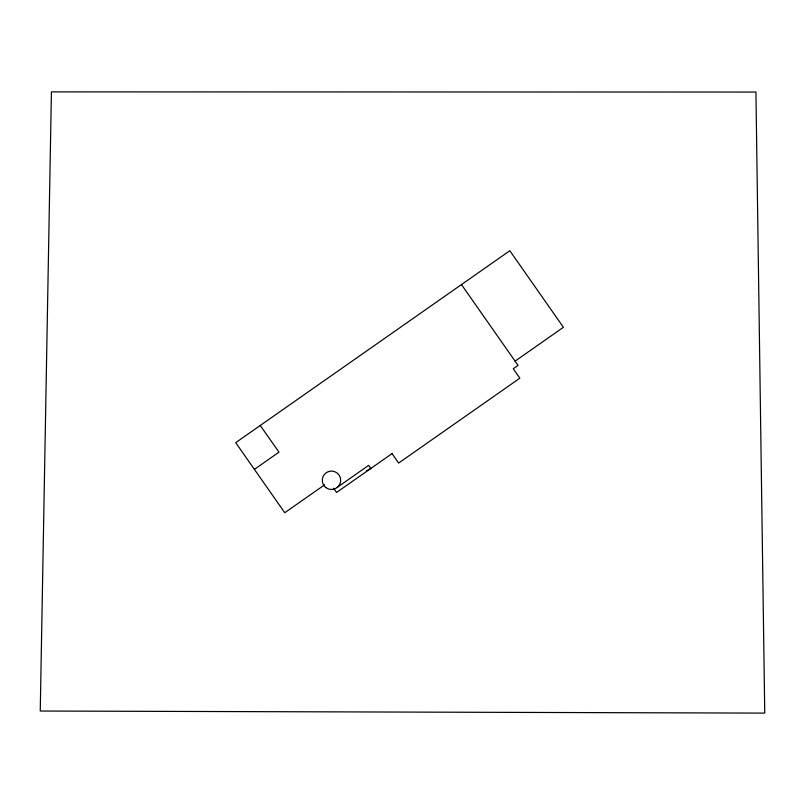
<?xml version="1.0" encoding="UTF-8"?>
<svg xmlns="http://www.w3.org/2000/svg" width="805" height="805" viewBox="0 0 805 805"><rect width="100%" height="100%" fill="white"/><g stroke="black" fill="none" stroke-linecap="round" stroke-linejoin="round"><path stroke-width="1.21" d="M254.39 469.365L278.963 452.158L260.267 425.463M324.606 484.821L284.759 512.725L235.704 442.67L509.817 250.727L563.419 327.283L515.089 361.133M337.104 487.448L368.63 465.381L370.803 468.49L366.416 470.875M392.427 453.346L336.571 492.459L333.592 488.212M461.486 284.578L518.058 365.379L513.248 368.75L519.849 378.179L398.636 463.056L392.025 453.628M42.524 584.37L40.25 711.026L764.75 713.109L755.935 92.042L51.419 91.891L42.524 584.37M326.075 487.719A9.197 9.197 0 0 0 340.626 481.249A9.197 9.197 0 0 0 327.746 471.881A9.197 9.197 0 0 0 326.075 487.719"/></g></svg>
